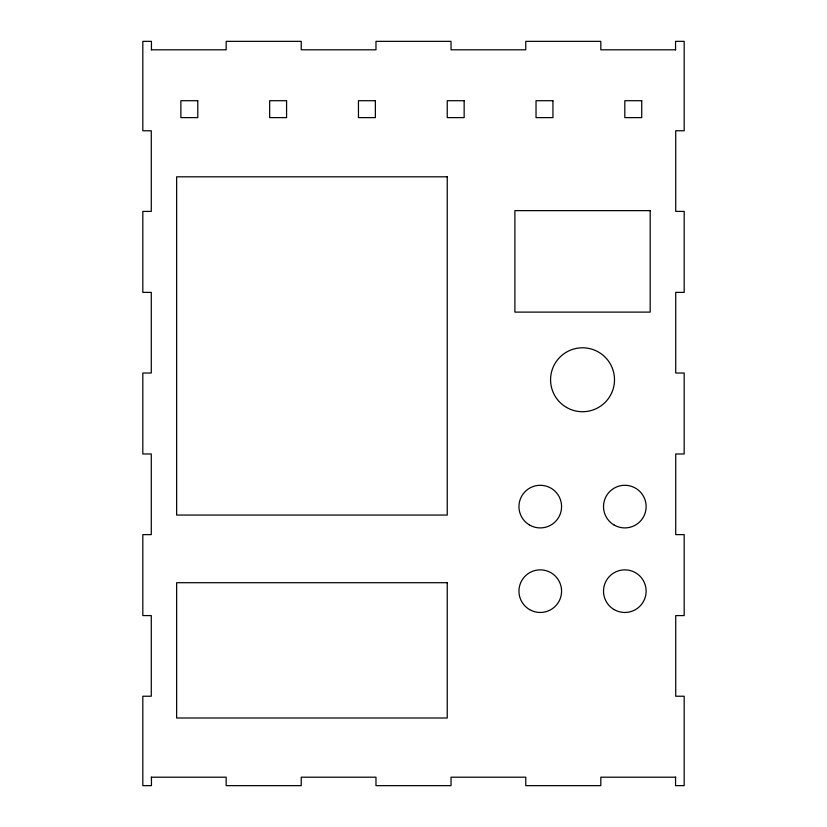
<?xml version="1.0" encoding="UTF-8"?>
<svg xmlns="http://www.w3.org/2000/svg" width="827" height="827" viewBox="0 0 827 827"><rect width="100%" height="100%" fill="white"/><g stroke="black" fill="none" stroke-linecap="round" stroke-linejoin="round"><path stroke-width="1.24" d="M151.279 49.806L226.174 49.806L226.174 41.35L301.235 41.35L301.235 49.806L375.975 49.806L375.975 41.35L451.025 41.35L451.025 49.806L525.765 49.806L525.765 41.35L600.826 41.35L600.826 49.806L675.721 49.806M151.279 777.194L226.174 777.194L226.174 785.65L301.235 785.65L301.235 777.194L375.975 777.194L375.975 785.65L451.025 785.65L451.025 777.194L525.765 777.194L525.765 785.65L600.826 785.65L600.826 777.194L675.721 777.194M675.556 49.806L675.556 41.35L684.177 41.35L684.177 130.769L675.721 130.769L675.721 211.412L684.177 211.412L684.177 292.376L675.721 292.376L675.721 373.018L684.177 373.018L684.177 453.982L675.721 453.982L675.721 534.624L684.177 534.624L684.177 615.588L675.721 615.588L675.721 696.231L684.177 696.231L684.177 785.65L675.556 785.65L675.556 777.194M151.444 49.806L151.444 41.35L142.823 41.35L142.823 130.769L151.279 130.769L151.279 211.412L142.823 211.412L142.823 292.376L151.279 292.376L151.279 373.018L142.823 373.018L142.823 453.982L151.279 453.982L151.279 534.624L142.823 534.624L142.823 615.588L151.279 615.588L151.279 696.231L142.823 696.231L142.823 785.65L151.444 785.65L151.444 777.194M197.787 100.708L180.875 100.708L180.875 117.62L197.787 117.62L197.787 100.708M286.576 100.708L269.664 100.708L269.664 117.62L286.576 117.62L286.576 100.708M375.365 100.708L358.453 100.708L358.453 117.62L375.365 117.62L375.365 100.708M464.154 100.708L447.242 100.708L447.242 117.62L464.154 117.62L464.154 100.708M552.943 100.708L536.03 100.708L536.03 117.62L552.943 117.62L552.943 100.708M641.731 100.708L624.819 100.708L624.819 117.62L641.731 117.62L641.731 100.708M447.242 176.813L176.647 176.813L176.647 515.056L447.242 515.056L447.242 176.813M650.187 210.637L514.89 210.637L514.89 312.11L650.187 312.11L650.187 210.637M447.242 582.704L176.647 582.704L176.647 718.001L447.242 718.001L447.242 582.704M529.611 525.052A21.306 21.306 0 0 0 561.574 506.6A21.306 21.306 0 0 0 529.611 488.147A21.306 21.306 0 0 0 529.611 525.052M614.172 525.052A21.306 21.306 0 0 0 646.135 506.6A21.306 21.306 0 0 0 614.172 488.147A21.306 21.306 0 0 0 614.172 525.052M529.611 609.613A21.306 21.306 0 0 0 561.574 591.16A21.306 21.306 0 0 0 529.611 572.708A21.306 21.306 0 0 0 529.611 609.613M614.172 609.613A21.306 21.306 0 0 0 646.135 591.16A21.306 21.306 0 0 0 614.172 572.708A21.306 21.306 0 0 0 614.172 609.613M566.557 407.442A31.964 31.964 0 0 0 614.502 379.758A31.964 31.964 0 0 0 566.557 352.075A31.964 31.964 0 0 0 566.557 407.442"/></g></svg>
